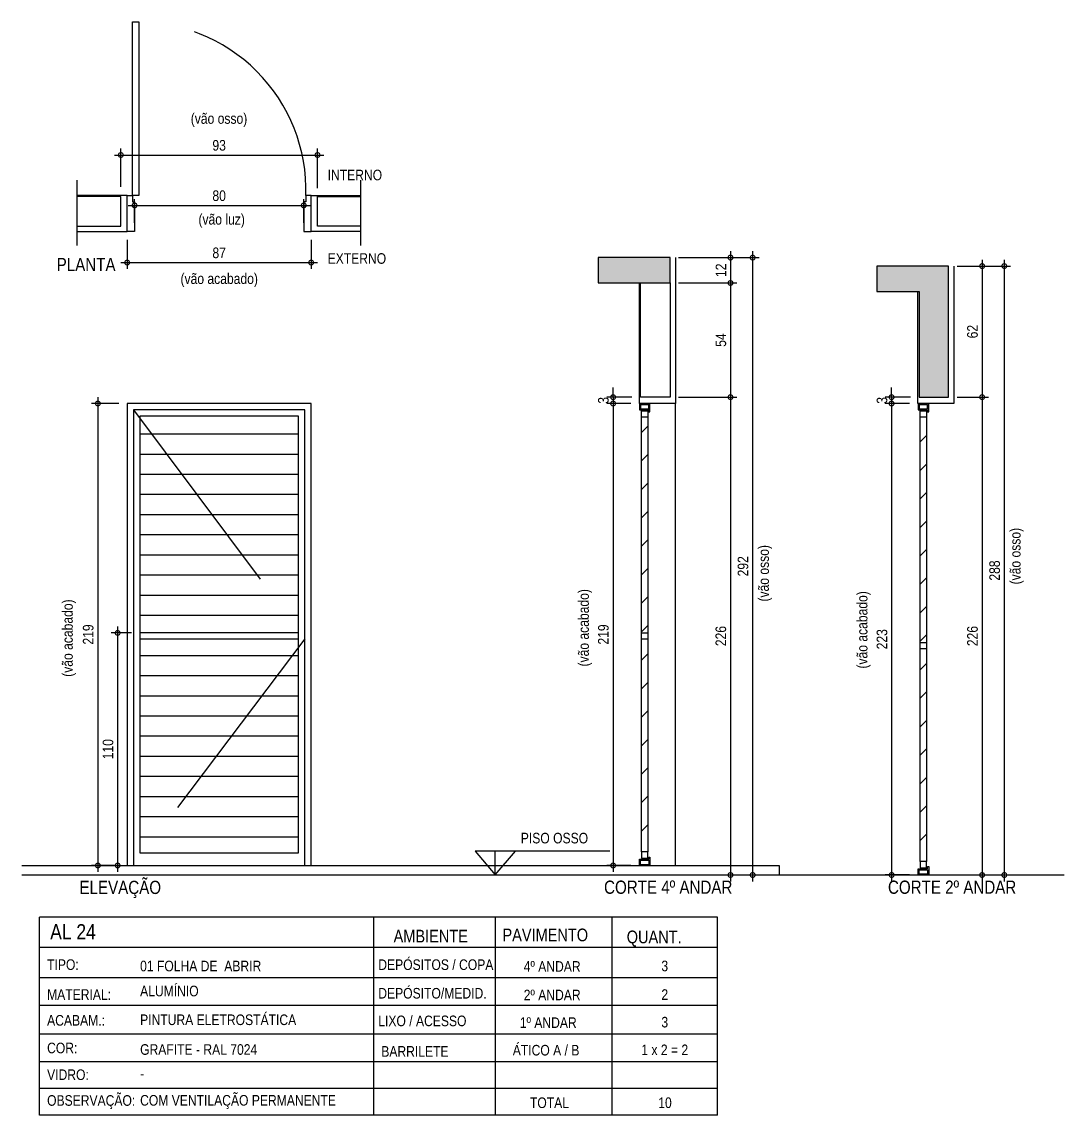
# Model space of a CAD drawing. Header units: metres. Extents: x -0.2 to 51.6, y -20.8 to 5.5.
# Drawn here: x 0 to 4.93, y -13.7 to -8.53 of the extents above; entities that cross this region are included whole.
import ezdxf

# ---------------------------------------------------------------- set-up
doc = ezdxf.new("R2010")
doc.units = ezdxf.units.M
doc.linetypes.add('DASHEDX2', pattern=[1.5, 1, -0.5])
for name, color, linetype in [('AR-CAIXILHO', 1, 'Continuous'), ('ARQ-ALV ACAB', 4, 'Continuous'), ('ARQ-ALV OSSO', 5, 'Continuous'), ('ARQ-AUX', 7, 'Continuous'), ('ARQ-AUX2', 2, 'Continuous'), ('ARQ-CAX', 1, 'Continuous'), ('ARQ-CAX @ 1', 1, 'Continuous'), ('ARQ-DIM', 2, 'Continuous'), ('ARQ-ENCH', 1, 'Continuous'), ('ARQ-PRJ', 7, 'DASHEDX2'), ('ARQ-TXT', 2, 'Continuous'), ('ES-CORTE', 2, 'Continuous')]:
    doc.layers.add(name, color=color, linetype=linetype)
doc.styles.add('Adesa', font='ARIALN.TTF')
doc.dimstyles.new('ADESA 1-0025', dxfattribs={"dimtxt": 0.05, "dimasz": 0.045, "dimexe": 0.03, "dimexo": 0.04, "dimgap": 0.02, "dimtad": 1, "dimtoh": 1, "dimdec": 0, "dimlfac": 100, "dimzin": 4, "dimtxsty": 'Adesa', "dimblk": 'DOTSMALL', "dimcen": 1, "dimdle": 0.03, "dimclrd": 1, "dimclre": 1, "dimclrt": 256, "dimazin": 1, "dimtm": 1e-09, "dimtfac": 1, "dimtdec": 0, "dimtix": 1, "dimtmove": 2, "dimatfit": 0, "dimldrblk": 'DOTSMALL', "dimfxl": 0.8, "dimtvp": 2, "dimtolj": 1, "dimtzin": 0, "dimarcsym": 0})

# ---------------------------------------------------------------- blocks, each defined once
blk = doc.blocks.new('_DotSmall')
at = {"color": 0, "linetype": 'ByBlock', "const_width": 0.5}
blk.add_lwpolyline([(-0.0625, 0, 1), (0.0625, 0, 1)], format="xyb", close=True, dxfattribs=at)
blk = doc.blocks.new('*D403')
at = {"layer": 'ARQ-DIM', "color": 1, "lineweight": -2, "transparency": 16777216}
for p, q in [((3.3508, -9.6136), (3.3508, -9.7936)), ((3.1056, -9.6436), (3.3808, -9.6436)), ((3.1051, -9.7636), (3.3808, -9.7636))]:
    blk.add_line(p, q, dxfattribs=at)
at = {"layer": 'Defpoints', "color": 0, "transparency": 16777216}
for p in [(3.0656, -9.6436), (3.0651, -9.7636), (3.3508, -9.7636)]:
    blk.add_point(p, dxfattribs=at)
at = {"layer": 'ARQ-DIM', "color": 1, "lineweight": -2, "transparency": 16777216, "xscale": 0.045, "yscale": 0.045, "zscale": 0.045}
for p, rotation in [((3.3508, -9.6436), 90), ((3.3508, -9.7636), 270)]:
    blk.add_blockref('_DotSmall', p, dxfattribs=dict(at, rotation=rotation))
at = {"layer": 'ARQ-DIM', "transparency": 16777216, "insert": (3.3057, -9.7036), "char_height": 0.05, "attachment_point": 5, "rotation": 90, "style": 'Adesa'}
blk.add_mtext('\\A1;12', dxfattribs=at)
blk = doc.blocks.new('*D404')
at = {"layer": 'ARQ-DIM', "color": 1, "lineweight": -2, "transparency": 16777216}
for p, q in [((3.3508, -10.2736), (3.3508, -12.5936)), ((3.3207, -10.3036), (3.3808, -10.3036)), ((3.2329, -12.5636), (3.3808, -12.5636))]:
    blk.add_line(p, q, dxfattribs=at)
at = {"layer": 'Defpoints', "color": 0, "transparency": 16777216}
for p in [(3.2807, -10.3036), (3.1929, -12.5636), (3.3508, -12.5636)]:
    blk.add_point(p, dxfattribs=at)
at = {"layer": 'ARQ-DIM', "color": 1, "lineweight": -2, "transparency": 16777216, "xscale": 0.045, "yscale": 0.045, "zscale": 0.045}
for p, rotation in [((3.3508, -10.3036), 90), ((3.3508, -12.5636), 270)]:
    blk.add_blockref('_DotSmall', p, dxfattribs=dict(at, rotation=rotation))
at = {"layer": 'ARQ-DIM', "transparency": 16777216, "insert": (3.3053, -11.4336), "char_height": 0.05, "attachment_point": 5, "rotation": 90, "style": 'Adesa'}
blk.add_mtext('\\A1;226', dxfattribs=at)
blk = doc.blocks.new('*D405')
at = {"layer": 'ARQ-DIM', "color": 1, "lineweight": -2, "transparency": 16777216}
for p, q in [((3.4556, -9.6136), (3.4556, -12.5936)), ((3.3829, -9.6436), (3.4856, -9.6436)), ((3.3468, -12.5636), (3.4856, -12.5636))]:
    blk.add_line(p, q, dxfattribs=at)
at = {"layer": 'Defpoints', "color": 0, "transparency": 16777216}
for p in [(3.3429, -9.6436), (3.3068, -12.5636), (3.4556, -12.5636)]:
    blk.add_point(p, dxfattribs=at)
at = {"layer": 'ARQ-DIM', "color": 1, "lineweight": -2, "transparency": 16777216, "xscale": 0.045, "yscale": 0.045, "zscale": 0.045}
for p, rotation in [((3.4556, -9.6436), 90), ((3.4556, -12.5636), 270)]:
    blk.add_blockref('_DotSmall', p, dxfattribs=dict(at, rotation=rotation))
at = {"layer": 'ARQ-DIM', "transparency": 16777216, "insert": (3.4101, -11.1036), "char_height": 0.05, "attachment_point": 5, "rotation": 90, "style": 'Adesa'}
blk.add_mtext('\\A1;292', dxfattribs=at)
blk = doc.blocks.new('*D406')
at = {"layer": 'ARQ-DIM', "color": 1, "lineweight": -2, "transparency": 16777216}
for p, q in [((2.7955, -10.3036), (2.7955, -10.2586)), ((2.8844, -10.3036), (2.7655, -10.3036)), ((2.8794, -10.3337), (2.7655, -10.3337)), ((2.7955, -10.3036), (2.7955, -10.3337)), ((2.7955, -10.3337), (2.7955, -10.3787))]:
    blk.add_line(p, q, dxfattribs=at)
at = {"layer": 'Defpoints', "color": 0, "transparency": 16777216}
for p in [(2.7955, -10.3337), (2.9194, -10.3337), (2.9244, -10.3036)]:
    blk.add_point(p, dxfattribs=at)
at = {"layer": 'ARQ-DIM', "color": 1, "lineweight": -2, "transparency": 16777216, "xscale": 0.045, "yscale": 0.045, "zscale": 0.045}
for p, rotation in [((2.7955, -10.3036), 270), ((2.7955, -10.3337), 90)]:
    blk.add_blockref('_DotSmall', p, dxfattribs=dict(at, rotation=rotation))
at = {"layer": 'ARQ-DIM', "transparency": 16777216, "insert": (2.7499, -10.3187), "char_height": 0.05, "attachment_point": 5, "rotation": 90, "style": 'Adesa'}
blk.add_mtext('\\A1;3', dxfattribs=at)
blk = doc.blocks.new('*D407')
at = {"layer": 'ARQ-DIM', "color": 1, "lineweight": -2, "transparency": 16777216}
for p, q in [((3.1051, -9.7636), (3.3808, -9.7636)), ((3.3508, -9.7336), (3.3508, -10.3336)), ((3.1051, -10.3036), (3.3808, -10.3036))]:
    blk.add_line(p, q, dxfattribs=at)
at = {"layer": 'Defpoints', "color": 0, "transparency": 16777216}
for p in [(3.0651, -9.7636), (3.0651, -10.3036), (3.3508, -10.3036)]:
    blk.add_point(p, dxfattribs=at)
at = {"layer": 'ARQ-DIM', "color": 1, "lineweight": -2, "transparency": 16777216, "xscale": 0.045, "yscale": 0.045, "zscale": 0.045}
for p, rotation in [((3.3508, -9.7636), 90), ((3.3508, -10.3036), 270)]:
    blk.add_blockref('_DotSmall', p, dxfattribs=dict(at, rotation=rotation))
at = {"layer": 'ARQ-DIM', "transparency": 16777216, "insert": (3.3054, -10.0336), "char_height": 0.05, "attachment_point": 5, "rotation": 90, "style": 'Adesa'}
blk.add_mtext('\\A1;54', dxfattribs=at)
blk = doc.blocks.new('*U266')
for points in [[(0, 0), (0, 0.8204), (0.03, 0.8204), (0.03, 0)], [(-0.025, 0), (0, 0), (0, -0.03), (0.01, -0.03), (0.01, -0.17), (-0.025, -0.17), (-0.025, 0)], [(0.845, 0), (0.82, 0), (0.82, -0.03), (0.81, -0.03), (0.81, -0.17), (0.845, -0.17), (0.845, 0)]]:
    blk.add_lwpolyline(points, close=True)
at = {"layer": 'ARQ-PRJ'}
blk.add_arc((0.0237, 0.0242), 0.7967, 358.2599, 91.7013, dxfattribs=at)
blk = doc.blocks.new('*D398')
at = {"layer": 'ARQ-DIM', "color": 1, "lineweight": -2, "transparency": 16777216}
for p, q in [((0.4979, -9.5595), (0.4979, -9.697)), ((1.3679, -9.5595), (1.3679, -9.697)), ((0.4679, -9.667), (1.3979, -9.667))]:
    blk.add_line(p, q, dxfattribs=at)
at = {"layer": 'Defpoints', "color": 0, "transparency": 16777216}
for p in [(0.4979, -9.5195), (1.3679, -9.5195), (1.3679, -9.667)]:
    blk.add_point(p, dxfattribs=at)
at = {"layer": 'ARQ-DIM', "color": 1, "lineweight": -2, "transparency": 16777216, "xscale": 0.045, "yscale": 0.045, "zscale": 0.045, "rotation": 180}
blk.add_blockref('_DotSmall', (0.4979, -9.667), dxfattribs=at)
at = {"layer": 'ARQ-DIM', "color": 1, "lineweight": -2, "transparency": 16777216, "xscale": 0.045, "yscale": 0.045, "zscale": 0.045}
blk.add_blockref('_DotSmall', (1.3679, -9.667), dxfattribs=at)
at = {"layer": 'ARQ-DIM', "transparency": 16777216, "insert": (0.9329, -9.6214), "char_height": 0.05, "attachment_point": 5, "style": 'Adesa'}
blk.add_mtext('\\A1;87', dxfattribs=at)
blk = doc.blocks.new('*D399')
at = {"layer": 'ARQ-DIM', "color": 1, "lineweight": -2, "transparency": 16777216}
for p, q in [((0.4679, -9.3095), (0.4679, -9.1283)), ((1.3979, -9.3145), (1.3979, -9.1283)), ((0.4379, -9.1583), (1.4279, -9.1583))]:
    blk.add_line(p, q, dxfattribs=at)
at = {"layer": 'Defpoints', "color": 0, "transparency": 16777216}
for p in [(1.3979, -9.1583), (0.4679, -9.3495), (1.3979, -9.3545)]:
    blk.add_point(p, dxfattribs=at)
at = {"layer": 'ARQ-DIM', "color": 1, "lineweight": -2, "transparency": 16777216, "xscale": 0.045, "yscale": 0.045, "zscale": 0.045, "rotation": 180}
blk.add_blockref('_DotSmall', (0.4679, -9.1583), dxfattribs=at)
at = {"layer": 'ARQ-DIM', "color": 1, "lineweight": -2, "transparency": 16777216, "xscale": 0.045, "yscale": 0.045, "zscale": 0.045}
blk.add_blockref('_DotSmall', (1.3979, -9.1583), dxfattribs=at)
at = {"layer": 'ARQ-DIM', "transparency": 16777216, "insert": (0.9329, -9.1128), "char_height": 0.05, "attachment_point": 5, "style": 'Adesa'}
blk.add_mtext('\\A1;93', dxfattribs=at)
blk = doc.blocks.new('*D400')
at = {"layer": 'ARQ-DIM', "color": 1, "lineweight": -2, "transparency": 16777216}
for p, q in [((0.5029, -9.3966), (1.3629, -9.3966)), ((0.5329, -9.4795), (0.5329, -9.3666)), ((1.3329, -9.4795), (1.3329, -9.3666))]:
    blk.add_line(p, q, dxfattribs=at)
at = {"layer": 'Defpoints', "color": 0, "transparency": 16777216}
for p in [(1.3329, -9.3966), (0.5329, -9.5195), (1.3329, -9.5195)]:
    blk.add_point(p, dxfattribs=at)
at = {"layer": 'ARQ-DIM', "color": 1, "lineweight": -2, "transparency": 16777216, "xscale": 0.045, "yscale": 0.045, "zscale": 0.045, "rotation": 180}
blk.add_blockref('_DotSmall', (0.5329, -9.3966), dxfattribs=at)
at = {"layer": 'ARQ-DIM', "color": 1, "lineweight": -2, "transparency": 16777216, "xscale": 0.045, "yscale": 0.045, "zscale": 0.045}
blk.add_blockref('_DotSmall', (1.3329, -9.3966), dxfattribs=at)
at = {"layer": 'ARQ-DIM', "transparency": 16777216, "insert": (0.9329, -9.3511), "char_height": 0.05, "attachment_point": 5, "style": 'Adesa'}
blk.add_mtext('\\A1;80', dxfattribs=at)
blk = doc.blocks.new('*D401')
at = {"layer": 'ARQ-DIM', "color": 1, "lineweight": -2, "transparency": 16777216}
for p, q in [((0.4579, -10.3336), (0.3293, -10.3336)), ((0.3593, -10.3036), (0.3593, -12.5486)), ((0.4579, -12.5186), (0.3293, -12.5186))]:
    blk.add_line(p, q, dxfattribs=at)
at = {"layer": 'Defpoints', "color": 0, "transparency": 16777216}
for p in [(0.4979, -10.3336), (0.3593, -12.5186), (0.4979, -12.5186)]:
    blk.add_point(p, dxfattribs=at)
at = {"layer": 'ARQ-DIM', "color": 1, "lineweight": -2, "transparency": 16777216, "xscale": 0.045, "yscale": 0.045, "zscale": 0.045}
for p, rotation in [((0.3593, -10.3336), 90), ((0.3593, -12.5186), 270)]:
    blk.add_blockref('_DotSmall', p, dxfattribs=dict(at, rotation=rotation))
at = {"layer": 'ARQ-DIM', "transparency": 16777216, "insert": (0.3138, -11.4261), "char_height": 0.05, "attachment_point": 5, "rotation": 90, "style": 'Adesa'}
blk.add_mtext('\\A1;219', dxfattribs=at)
blk = doc.blocks.new('*D402')
at = {"layer": 'ARQ-DIM', "color": 1, "lineweight": -2, "transparency": 16777216}
for p, q in [((0.5179, -11.4186), (0.4229, -11.4186)), ((0.4529, -11.3886), (0.4529, -12.5486)), ((0.4579, -12.5186), (0.4229, -12.5186))]:
    blk.add_line(p, q, dxfattribs=at)
at = {"layer": 'Defpoints', "color": 0, "transparency": 16777216}
for p in [(0.5579, -11.4186), (0.4529, -12.5186), (0.4979, -12.5186)]:
    blk.add_point(p, dxfattribs=at)
at = {"layer": 'ARQ-DIM', "color": 1, "lineweight": -2, "transparency": 16777216, "xscale": 0.045, "yscale": 0.045, "zscale": 0.045}
for p, rotation in [((0.4529, -11.4186), 90), ((0.4529, -12.5186), 270)]:
    blk.add_blockref('_DotSmall', p, dxfattribs=dict(at, rotation=rotation))
at = {"layer": 'ARQ-DIM', "transparency": 16777216, "insert": (0.4074, -11.9686), "char_height": 0.05, "attachment_point": 5, "rotation": 90, "style": 'Adesa'}
blk.add_mtext('\\A1;110', dxfattribs=at)
blk = doc.blocks.new('*U492')
at = {"layer": 'ARQ-CAX'}
for p, q in [((-0.81, 1.1), (-0.06, 1.1)), ((-0.81, 1.07), (-0.06, 1.07))]:
    blk.add_line(p, q, dxfattribs=at)
for points in [[(-0.87, 2.185), (0, 2.185), (0, 0), (-0.87, 0)], [(-0.84, 2.155), (-0.03, 2.155), (-0.03, 0), (-0.84, 0)], [(-0.81, 2.125), (-0.06, 2.125), (-0.06, 0.06), (-0.81, 0.06)]]:
    blk.add_lwpolyline(points, close=True, dxfattribs=at)
at = {"layer": 'ARQ-PRJ'}
blk.add_lwpolyline([(-0.03, 2.155), (-0.84, 1.0725), (-0.03, 0)], dxfattribs=at)
blk = doc.blocks.new('*D408')
at = {"layer": 'ARQ-DIM', "color": 1, "lineweight": -2, "transparency": 16777216}
for p, q in [((2.8801, -10.3336), (2.7655, -10.3336)), ((2.7955, -10.3036), (2.7955, -12.5486)), ((2.8801, -12.5186), (2.7655, -12.5186))]:
    blk.add_line(p, q, dxfattribs=at)
at = {"layer": 'Defpoints', "color": 0, "transparency": 16777216}
for p in [(2.9201, -10.3336), (2.7955, -12.5186), (2.9201, -12.5186)]:
    blk.add_point(p, dxfattribs=at)
at = {"layer": 'ARQ-DIM', "color": 1, "lineweight": -2, "transparency": 16777216, "xscale": 0.045, "yscale": 0.045, "zscale": 0.045}
for p, rotation in [((2.7955, -10.3336), 90), ((2.7955, -12.5186), 270)]:
    blk.add_blockref('_DotSmall', p, dxfattribs=dict(at, rotation=rotation))
at = {"layer": 'ARQ-DIM', "transparency": 16777216, "insert": (2.7499, -11.4261), "char_height": 0.05, "attachment_point": 5, "rotation": 90, "style": 'Adesa'}
blk.add_mtext('\\A1;219', dxfattribs=at)
blk = doc.blocks.new('*D422')
at = {"layer": 'ARQ-DIM', "color": 1, "lineweight": -2, "transparency": 16777216}
for p, q in [((4.5407, -9.6536), (4.5407, -10.3336)), ((4.4229, -9.6836), (4.5707, -9.6836)), ((4.4223, -10.3036), (4.5707, -10.3036))]:
    blk.add_line(p, q, dxfattribs=at)
at = {"layer": 'Defpoints', "color": 0, "transparency": 16777216}
for p in [(4.3829, -9.6836), (4.3823, -10.3036), (4.5407, -10.3036)]:
    blk.add_point(p, dxfattribs=at)
at = {"layer": 'ARQ-DIM', "color": 1, "lineweight": -2, "transparency": 16777216, "xscale": 0.045, "yscale": 0.045, "zscale": 0.045}
for p, rotation in [((4.5407, -9.6836), 90), ((4.5407, -10.3036), 270)]:
    blk.add_blockref('_DotSmall', p, dxfattribs=dict(at, rotation=rotation))
at = {"layer": 'ARQ-DIM', "transparency": 16777216, "insert": (4.4952, -9.9936), "char_height": 0.05, "attachment_point": 5, "rotation": 90, "style": 'Adesa'}
blk.add_mtext('\\A1;62', dxfattribs=at)
blk = doc.blocks.new('*D423')
at = {"layer": 'ARQ-DIM', "color": 1, "lineweight": -2, "transparency": 16777216}
for p, q in [((4.5407, -10.2736), (4.5407, -12.5936)), ((4.5106, -10.3036), (4.5707, -10.3036)), ((4.4228, -12.5636), (4.5707, -12.5636))]:
    blk.add_line(p, q, dxfattribs=at)
at = {"layer": 'Defpoints', "color": 0, "transparency": 16777216}
for p in [(4.4706, -10.3036), (4.3828, -12.5636), (4.5407, -12.5636)]:
    blk.add_point(p, dxfattribs=at)
at = {"layer": 'ARQ-DIM', "color": 1, "lineweight": -2, "transparency": 16777216, "xscale": 0.045, "yscale": 0.045, "zscale": 0.045}
for p, rotation in [((4.5407, -10.3036), 90), ((4.5407, -12.5636), 270)]:
    blk.add_blockref('_DotSmall', p, dxfattribs=dict(at, rotation=rotation))
at = {"layer": 'ARQ-DIM', "transparency": 16777216, "insert": (4.4952, -11.4336), "char_height": 0.05, "attachment_point": 5, "rotation": 90, "style": 'Adesa'}
blk.add_mtext('\\A1;226', dxfattribs=at)
blk = doc.blocks.new('*D424')
at = {"layer": 'ARQ-DIM', "color": 1, "lineweight": -2, "transparency": 16777216}
for p, q in [((4.6455, -9.6536), (4.6455, -12.5936)), ((4.5728, -9.6836), (4.6755, -9.6836)), ((4.5367, -12.5636), (4.6755, -12.5636))]:
    blk.add_line(p, q, dxfattribs=at)
at = {"layer": 'Defpoints', "color": 0, "transparency": 16777216}
for p in [(4.5328, -9.6836), (4.4967, -12.5636), (4.6455, -12.5636)]:
    blk.add_point(p, dxfattribs=at)
at = {"layer": 'ARQ-DIM', "color": 1, "lineweight": -2, "transparency": 16777216, "xscale": 0.045, "yscale": 0.045, "zscale": 0.045}
for p, rotation in [((4.6455, -9.6836), 90), ((4.6455, -12.5636), 270)]:
    blk.add_blockref('_DotSmall', p, dxfattribs=dict(at, rotation=rotation))
at = {"layer": 'ARQ-DIM', "transparency": 16777216, "insert": (4.6, -11.1236), "char_height": 0.05, "attachment_point": 5, "rotation": 90, "style": 'Adesa'}
blk.add_mtext('\\A1;288', dxfattribs=at)
blk = doc.blocks.new('*D425')
at = {"layer": 'ARQ-DIM', "color": 1, "lineweight": -2, "transparency": 16777216}
for p, q in [((4.1967, -10.3336), (4.0827, -10.3336)), ((4.1127, -10.3036), (4.1127, -12.5936)), ((4.1967, -12.5636), (4.0827, -12.5636))]:
    blk.add_line(p, q, dxfattribs=at)
at = {"layer": 'Defpoints', "color": 0, "transparency": 16777216}
for p in [(4.2367, -10.3336), (4.1127, -12.5636), (4.2367, -12.5636)]:
    blk.add_point(p, dxfattribs=at)
at = {"layer": 'ARQ-DIM', "color": 1, "lineweight": -2, "transparency": 16777216, "xscale": 0.045, "yscale": 0.045, "zscale": 0.045}
for p, rotation in [((4.1127, -10.3336), 90), ((4.1127, -12.5636), 270)]:
    blk.add_blockref('_DotSmall', p, dxfattribs=dict(at, rotation=rotation))
at = {"layer": 'ARQ-DIM', "transparency": 16777216, "insert": (4.0672, -11.4486), "char_height": 0.05, "attachment_point": 5, "rotation": 90, "style": 'Adesa'}
blk.add_mtext('\\A1;223', dxfattribs=at)
blk = doc.blocks.new('*D426')
at = {"layer": 'ARQ-DIM', "color": 1, "lineweight": -2, "transparency": 16777216}
for p, q in [((4.1127, -10.3036), (4.1127, -10.2586)), ((4.2017, -10.3036), (4.0827, -10.3036)), ((4.1967, -10.3337), (4.0827, -10.3337)), ((4.1127, -10.3036), (4.1127, -10.3337)), ((4.1127, -10.3337), (4.1127, -10.3787))]:
    blk.add_line(p, q, dxfattribs=at)
at = {"layer": 'Defpoints', "color": 0, "transparency": 16777216}
for p in [(4.1127, -10.3337), (4.2367, -10.3337), (4.2417, -10.3036)]:
    blk.add_point(p, dxfattribs=at)
at = {"layer": 'ARQ-DIM', "color": 1, "lineweight": -2, "transparency": 16777216, "xscale": 0.045, "yscale": 0.045, "zscale": 0.045}
for p, rotation in [((4.1127, -10.3036), 270), ((4.1127, -10.3337), 90)]:
    blk.add_blockref('_DotSmall', p, dxfattribs=dict(at, rotation=rotation))
at = {"layer": 'ARQ-DIM', "transparency": 16777216, "insert": (4.0672, -10.3187), "char_height": 0.05, "attachment_point": 5, "rotation": 90, "style": 'Adesa'}
blk.add_mtext('\\A1;3', dxfattribs=at)
blk = doc.blocks.new('ALUMINIO')
h = blk.add_hatch(color=8)
h.dxf.hatch_style = 1
h.paths.add_polyline_path([(2.9251, -9.7636), (3.0651, -9.7636), (3.0651, -9.6436), (2.7251, -9.6436), (2.7251, -9.7636)])
h = blk.add_hatch(color=8)
h.dxf.hatch_style = 1
h.paths.add_polyline_path([(4.3823, -9.6836), (4.0423, -9.6836), (4.0423, -9.8036), (4.2423, -9.8036), (4.2423, -10.3036), (4.3823, -10.3036)])
at = {"layer": 'ARQ-AUX'}
h = blk.add_hatch(dxfattribs=at)
h.set_pattern_fill('LINE', color=256, scale=0.03)
h.paths.add_polyline_path([(1.3079, -10.3936), (0.5579, -10.3936), (0.5579, -10.4094), (1.3079, -11.4004)])
h.paths.add_polyline_path([(0.5579, -10.4094), (0.5579, -11.4186), (1.3079, -11.4186), (1.3079, -11.4004)])
h.paths.add_polyline_path([(1.3079, -11.4915), (1.3079, -11.4486), (0.5579, -11.4486), (0.5579, -12.4586), (0.5676, -12.4586)])
h.paths.add_polyline_path([(1.3079, -11.4915), (0.5676, -12.4586), (1.3079, -12.4586)], flags=17)
h = blk.add_hatch(dxfattribs=at)
h.set_pattern_fill('ANSI31', color=256, scale=0.03)
h.set_pattern_definition([(45, (-44.95059, -14.03336), (-0.06735192, 0.06735192), [])])
h.paths.add_polyline_path([(2.9601, -10.3982), (2.9301, -10.3982), (2.9301, -11.4186), (2.9601, -11.4186)])
h.paths.add_polyline_path([(2.9301, -12.454), (2.9601, -12.454), (2.9601, -11.4486), (2.9301, -11.4486)])
h = blk.add_hatch(dxfattribs=at)
h.set_pattern_fill('ANSI31', color=256, scale=0.03)
h.set_pattern_definition([(45, (-43.63266, -14.07836), (-0.06735192, 0.06735192), [])])
h.paths.add_polyline_path([(4.278, -10.3982), (4.248, -10.3982), (4.248, -11.4636), (4.278, -11.4636)])
h.paths.add_polyline_path([(4.248, -12.499), (4.278, -12.499), (4.278, -11.4936), (4.248, -11.4936)])
at = {"color": 8}
for p, q in [((2.7251, -9.6436), (2.7251, -9.7636)), ((4.0423, -9.6836), (4.0423, -9.8036))]:
    blk.add_line(p, q, dxfattribs=at)
at = {"color": 7, "linetype": 'ByBlock', "ltscale": 0.5}
for p, q in [((2.9601, -10.3682), (2.9601, -12.454)), ((4.278, -10.3682), (4.278, -12.499)), ((2.9301, -12.454), (2.9301, -11.4486)), ((4.248, -12.499), (4.248, -11.4936))]:
    blk.add_line(p, q, dxfattribs=at)
for points in [[(2.9301, -11.4186), (2.9301, -10.3982)], [(4.248, -11.4636), (4.248, -10.3982)]]:
    blk.add_lwpolyline(points, dxfattribs=at)
at = {"layer": 'AR-CAIXILHO'}
for p, q in [((2.9251, -10.3386), (2.9651, -10.3386)), ((2.9251, -10.3386), (2.9251, -10.3582, 0)), ((2.9651, -10.3582, 0), (2.9651, -10.3386)), ((4.243, -10.3386), (4.283, -10.3386)), ((4.243, -10.3386), (4.243, -10.3582, 0)), ((4.283, -10.3582, 0), (4.283, -10.3386)), ((2.9201, -10.3632, 0), (2.9651, -10.3632, 0)), ((2.9201, -10.3632, 0), (2.9651, -10.3632, 0)), ((2.925, -10.3632, 0), (2.965, -10.3632, 0)), ((2.9251, -10.3582, 0), (2.9651, -10.3582, 0)), ((4.238, -10.3632, 0), (4.283, -10.3632, 0)), ((4.238, -10.3632, 0), (4.283, -10.3632, 0)), ((4.243, -10.3582, 0), (4.283, -10.3582, 0)), ((4.243, -10.3632, 0), (4.283, -10.3632, 0)), ((2.9201, -12.489, 0), (2.9651, -12.489, 0)), ((2.9201, -12.489, 0), (2.9651, -12.489, 0)), ((2.925, -12.489, 0), (2.965, -12.489, 0)), ((2.9251, -12.5136), (2.9251, -12.494, 0)), ((2.9251, -12.494, 0), (2.9651, -12.494, 0)), ((2.9651, -12.494, 0), (2.9651, -12.5136)), ((2.9251, -12.5136), (2.9651, -12.5136)), ((4.238, -12.534, 0), (4.283, -12.534, 0)), ((4.238, -12.534, 0), (4.283, -12.534, 0)), ((4.243, -12.534, 0), (4.283, -12.534, 0)), ((4.243, -12.5586), (4.243, -12.539, 0)), ((4.243, -12.539, 0), (4.283, -12.539, 0)), ((4.243, -12.5586), (4.283, -12.5586)), ((4.283, -12.539, 0), (4.283, -12.5586))]:
    blk.add_line(p, q, dxfattribs=at)
for points in [[(2.9701, -10.3732), (2.9701, -10.3336), (2.9701, -10.3336), (2.9701, -10.3336), (2.9201, -10.3336), (2.9201, -10.3336), (2.9201, -10.3336), (2.9201, -10.3632), (2.9201, -10.3632), (2.9651, -10.3632), (2.9651, -10.3732), (2.9701, -10.3732), (2.9701, -10.3732), (2.9701, -10.3732)], [(4.288, -10.3732), (4.288, -10.3336), (4.288, -10.3336), (4.288, -10.3336), (4.238, -10.3336), (4.238, -10.3336), (4.238, -10.3336), (4.238, -10.3632), (4.238, -10.3632), (4.283, -10.3632), (4.283, -10.3732), (4.288, -10.3732), (4.288, -10.3732), (4.288, -10.3732)], [(2.9701, -12.479), (2.9701, -12.5186), (2.9701, -12.5186), (2.9701, -12.5186), (2.9201, -12.5186), (2.9201, -12.5186), (2.9201, -12.5186), (2.9201, -12.489), (2.9201, -12.489), (2.9651, -12.489), (2.9651, -12.479), (2.9701, -12.479), (2.9701, -12.479), (2.9701, -12.479)], [(4.288, -12.524), (4.288, -12.5636), (4.288, -12.5636), (4.288, -12.5636), (4.238, -12.5636), (4.238, -12.5636), (4.238, -12.5636), (4.238, -12.534), (4.238, -12.534), (4.283, -12.534), (4.283, -12.524), (4.288, -12.524), (4.288, -12.524), (4.288, -12.524)]]:
    blk.add_lwpolyline(points, dxfattribs=at)
at = {"layer": 'AR-CAIXILHO', "color": 1}
for points in [[(2.9301, -10.3682), (2.9601, -10.3682), (2.9601, -10.3982), (2.9301, -10.3982)], [(4.248, -10.3682), (4.278, -10.3682), (4.278, -10.3982), (4.248, -10.3982)], [(2.9301, -11.4186), (2.9601, -11.4186), (2.9601, -11.4486), (2.9301, -11.4486)], [(4.248, -11.4636), (4.278, -11.4636), (4.278, -11.4936), (4.248, -11.4936)], [(2.9301, -12.484), (2.9601, -12.484), (2.9601, -12.454), (2.9301, -12.454)], [(4.248, -12.529), (4.278, -12.529), (4.278, -12.499), (4.248, -12.499)]]:
    blk.add_lwpolyline(points, close=True, dxfattribs=at)
at = {"layer": 'ARQ-ALV ACAB', "ltscale": 0.05}
blk.add_line((0, -12.5186), (3.5812, -12.5186), dxfattribs=at)
for points in [[(0.2632, -9.5195), (0.4979, -9.5195), (0.4979, -9.3495), (0.2622, -9.3495)], [(1.6025, -9.5195), (1.3679, -9.5195), (1.3679, -9.3495), (1.6025, -9.3495)], [(3.5812, -12.5186), (3.5812, -12.5636)]]:
    blk.add_lwpolyline(points, dxfattribs=at)
at = {"layer": 'ARQ-ALV ACAB'}
for points in [[(3.0901, -9.6436), (3.0901, -10.3336), (2.9201, -10.3336), (2.9201, -9.7636)], [(4.4073, -9.6836), (4.4073, -10.3336), (4.2373, -10.3336), (4.2373, -9.8036)]]:
    blk.add_lwpolyline(points, dxfattribs=at)
at = {"layer": 'ARQ-ALV OSSO', "ltscale": 0.05}
for points in [[(0.2632, -9.4945), (0.4679, -9.4945), (0.4679, -9.3545), (0.2632, -9.3545)], [(1.6025, -9.4945), (1.3979, -9.4945), (1.3979, -9.3545), (1.6025, -9.3545)]]:
    blk.add_lwpolyline(points, dxfattribs=at)
at = {"layer": 'ARQ-ALV OSSO'}
blk.add_lwpolyline([(3.0651, -9.7636), (3.0651, -10.3036), (2.9251, -10.3036), (2.9251, -9.7636)], dxfattribs=at)
at = {"layer": 'ARQ-AUX'}
blk.add_lwpolyline([(3.0901, -12.5186), (3.0901, -10.3336)], dxfattribs=at)
at = {"layer": 'ARQ-AUX2'}
for points in [[(2.7251, -9.7636), (2.9251, -9.7636), (2.9251, -9.7636), (3.0651, -9.7636), (3.0651, -9.6436), (2.7251, -9.6436)], [(4.0423, -9.8036), (4.2423, -9.8036), (4.2423, -10.3036), (4.3823, -10.3036), (4.3823, -9.6836), (4.0423, -9.6836)]]:
    blk.add_lwpolyline(points, dxfattribs=at)
at = {"layer": 'ARQ-CAX'}
for points in [[(2.9301, -10.3682), (2.9601, -10.3682)], [(4.248, -10.3682), (4.278, -10.3682)], [(2.9301, -12.484), (2.9601, -12.484)], [(4.248, -12.529), (4.278, -12.529)]]:
    blk.add_lwpolyline(points, dxfattribs=at)
at = {"layer": 'ARQ-DIM'}
blk.add_lwpolyline([(2.7798, -12.4511), (2.1435, -12.4511), (2.2385, -12.5636), (2.3334, -12.4511), (2.1435, -12.4511), (2.2385, -12.5636), (2.2385, -12.4511)], dxfattribs=at)
at = {"layer": 'ARQ-ENCH', "ltscale": 0.01}
for p, q in [((0.2622, -9.5861), (0.2622, -9.277)), ((1.6036, -9.5861), (1.6036, -9.277)), ((3.2895, -12.7625), (0.0834, -12.7625)), ((0.0834, -13.6994), (0.0834, -12.7625)), ((1.6648, -13.6994), (1.6648, -12.7625)), ((1.6648, -13.6994), (1.6648, -12.7625)), ((2.2379, -12.7625), (2.2379, -13.6994)), ((2.7903, -12.7625), (2.7903, -13.6994)), ((3.2895, -13.6994), (3.2895, -12.7625)), ((3.2895, -12.9063), (0.0834, -12.9063)), ((3.2895, -13.0502), (0.0834, -13.0502)), ((3.2895, -13.1809), (0.0834, -13.1809)), ((3.2895, -13.316), (0.0834, -13.316)), ((3.2895, -13.4467), (0.0834, -13.4467)), ((3.2895, -13.573), (0.0834, -13.573)), ((3.2895, -13.6994), (0.0834, -13.6994))]:
    blk.add_line(p, q, dxfattribs=at)
at = {"layer": 'ES-CORTE'}
blk.add_line((0, -12.5636), (4.9284, -12.5636), dxfattribs=at)
at = {"xscale": -1}
blk.add_blockref('*U492', (0.4979, -12.5186), dxfattribs=at)
at = {"layer": 'ARQ-CAX @ 1'}
blk.add_blockref('*U266', (0.5229, -9.3495), dxfattribs=at)
at = {"layer": 'ARQ-TXT', "attachment_point": 1, "style": 'Adesa'}
for s, insert, char_height, width in [('(vão osso)', (0.7985, -8.9606), 0.05, 0.551174), ('(vão luz)', (0.8349, -9.4374), 0.05, 0.551174), ('PLANTA', (0.1646, -9.6452), 0.0625, 0.551174), ('(vão acabado)', (0.7501, -9.7182), 0.05, 0.551174), ('PISO OSSO', (2.3592, -12.3641), 0.05, 0.88), ('ELEVAÇÃO', (0.2724, -12.5909), 0.0625, 0.551174), ('CORTE 4º ANDAR', (2.753, -12.5901), 0.0625, 0.72279), ('CORTE 2º ANDAR', (4.0954, -12.5901), 0.0625, 0.727422)]:
    blk.add_mtext(s, dxfattribs=dict(at, insert=insert, char_height=char_height, width=width))
at = {"layer": 'ARQ-TXT', "ltscale": 0.01, "style": 'Adesa'}
for s, insert, char_height, width, attachment_point in [('INTERNO', (1.4458, -9.2279), 0.05, 0.686828, 1), ('EXTERNO', (1.4458, -9.6228), 0.05, 0.686828, 1), ('AL 24', (0.134, -12.796), 0.072, 0.605305, 1), ('AMBIENTE', (1.9334, -12.8228), 0.06, 0.467927, 2), ('PAVIMENTO', (2.2726, -12.8475), 0.06, 0.336611, 4), ('QUANT.', (2.9899, -12.8265), 0.06, 0.39922, 2), ('TIPO:', (0.1193, -12.9625), 0.05, 0.166457, 1), ('01 FOLHA DE  ABRIR', (0.5591, -12.9691), 0.05, 1.067594, 1), ('DEPÓSITOS / COPA', (1.6853, -12.9882), 0.05, 0.589518, 4), ('4º ANDAR', (2.373, -12.9961), 0.05, 0.55993, 4), ('3', (3.0399, -12.9941), 0.05, 0.49922, 5), ('ALUMÍNIO', (0.5591, -13.0873), 0.05, 1.067594, 1), ('MATERIAL:', (0.1193, -13.1041), 0.05, 0.336303, 1), ('DEPÓSITO/MEDID.', (1.6853, -13.1233), 0.05, 0.589518, 4), ('2º ANDAR', (2.373, -13.1312), 0.05, 0.55993, 4), ('2', (3.0399, -13.1292), 0.05, 0.49922, 5), ('ACABAM.:', (0.1193, -13.226), 0.05, 0.336303, 1), ('PINTURA ELETROSTÁTICA', (0.5591, -13.2233), 0.05, 1.067594, 1), ('LIXO / ACESSO', (1.6853, -13.254), 0.05, 0.589518, 4), ('1º ANDAR', (2.3545, -13.2619), 0.05, 0.55993, 4), ('3', (3.0399, -13.2599), 0.05, 0.49922, 5), ('COR:', (0.1193, -13.3567), 0.05, 0.336303, 1), ('GRAFITE - RAL 7024', (0.5591, -13.3639), 0.05, 1.067594, 1), ('BARRILETE', (1.6994, -13.3979), 0.05, 0.467927, 4), ('ÁTICO A / B', (2.3212, -13.3926), 0.05, 0.55993, 4), ('1 x 2 = 2', (3.0399, -13.3906), 0.05, 0.49922, 5), ('VIDRO:', (0.1193, -13.4831), 0.05, 0.336303, 1), ('-', (0.5591, -13.478), 0.05, 1.067594, 1), ('OBSERVAÇÃO:', (0.1193, -13.605), 0.05, 0.336303, 1), ('COM VENTILAÇÃO PERMANENTE', (0.5591, -13.6043), 0.05, 1.067594, 1), ('TOTAL', (2.4947, -13.6157), 0.05, 0.410919, 2), ('10', (3.0411, -13.6157), 0.05, 0.39922, 2)]:
    blk.add_mtext(s, dxfattribs=dict(at, insert=insert, char_height=char_height, width=width, attachment_point=attachment_point))
at = {"layer": 'ARQ-TXT', "ltscale": 0.01, "char_height": 0.05, "width": 0.88, "attachment_point": 1, "rotation": 90, "style": 'Adesa'}
for s, insert in [('{\\fArial Narrow|b0|i0|c0|p34;(vão osso)}', (4.6722, -11.1893)), ('{\\fArial Narrow|b0|i0|c0|p34;(vão osso)}', (3.4823, -11.2704)), ('{\\fArial Narrow|b0|i0|c0|p34;(vão acabado)}', (2.6309, -11.5775)), ('(vão acabado)', (0.1905, -11.6263)), ('{\\fArial Narrow|b0|i0|c0|p34;(vão acabado)}', (3.9482, -11.5874))]:
    blk.add_mtext(s, dxfattribs=dict(at, insert=insert))
at = {"layer": 'ARQ-DIM'}
for base, p1, p2, picture, middle in [((1.3979, -9.1583), (0.4679, -9.3495), (1.3979, -9.3545), '*D399', (0.9329, -9.1128)), ((1.3329, -9.3966), (0.5329, -9.5195), (1.3329, -9.5195), '*D400', (0.9329, -9.3511)), ((1.3679, -9.667), (0.4979, -9.5195), (1.3679, -9.5195), '*D398', (0.9329, -9.6214))]:
    dim = blk.add_linear_dim(base=base, p1=p1, p2=p2, dimstyle='ADESA 1-0025', dxfattribs=at)
    dim.commit()
    dim.dimension.update_dxf_attribs({"geometry": picture, "text_midpoint": middle})
for base, p1, p2, picture, middle in [((3.3508, -9.7636), (3.0656, -9.6436), (3.0651, -9.7636), '*D403', (3.3057, -9.7036)), ((3.4556, -12.5636), (3.3429, -9.6436), (3.3068, -12.5636), '*D405', (3.4101, -11.1036)), ((4.5407, -10.3036), (4.3829, -9.6836), (4.3823, -10.3036), '*D422', (4.4952, -9.9936)), ((4.6455, -12.5636), (4.5328, -9.6836), (4.4967, -12.5636), '*D424', (4.6, -11.1236)), ((3.3508, -10.3036), (3.0651, -9.7636), (3.0651, -10.3036), '*D407', (3.3054, -10.0336)), ((2.7955, -10.3337), (2.9244, -10.3036), (2.9194, -10.3337), '*D406', (2.7499, -10.3187)), ((3.3508, -12.5636), (3.2807, -10.3036), (3.1929, -12.5636), '*D404', (3.3053, -11.4336)), ((4.1127, -10.3337), (4.2417, -10.3036), (4.2367, -10.3337), '*D426', (4.0672, -10.3187)), ((4.5407, -12.5636), (4.4706, -10.3036), (4.3828, -12.5636), '*D423', (4.4952, -11.4336)), ((0.3592988155, -12.5186414769), (0.4978676401, -10.3336414769), (0.4978676401, -12.5186414769), '*D401', (0.3137701662, -11.4261414769)), ((2.795457855, -12.5186414769), (2.9200573172, -10.3336414769), (2.9200573172, -12.5186414769), '*D408', (2.7499292056, -11.4261414769)), ((4.1127, -12.5636), (4.2367, -10.3336), (4.2367, -12.5636), '*D425', (4.0672, -11.4486)), ((0.4529, -12.5186), (0.5579, -11.4186), (0.4979, -12.5186), '*D402', (0.4074, -11.9686))]:
    dim = blk.add_linear_dim(base=base, p1=p1, p2=p2, angle=90, dimstyle='ADESA 1-0025', dxfattribs=at)
    dim.commit()
    dim.dimension.update_dxf_attribs({"geometry": picture, "text_midpoint": middle})

msp = doc.modelspace()

# ---------------------------------------------------------------- block references
msp.add_blockref('ALUMINIO', (0, 0))

doc.saveas('drawing.dxf')
